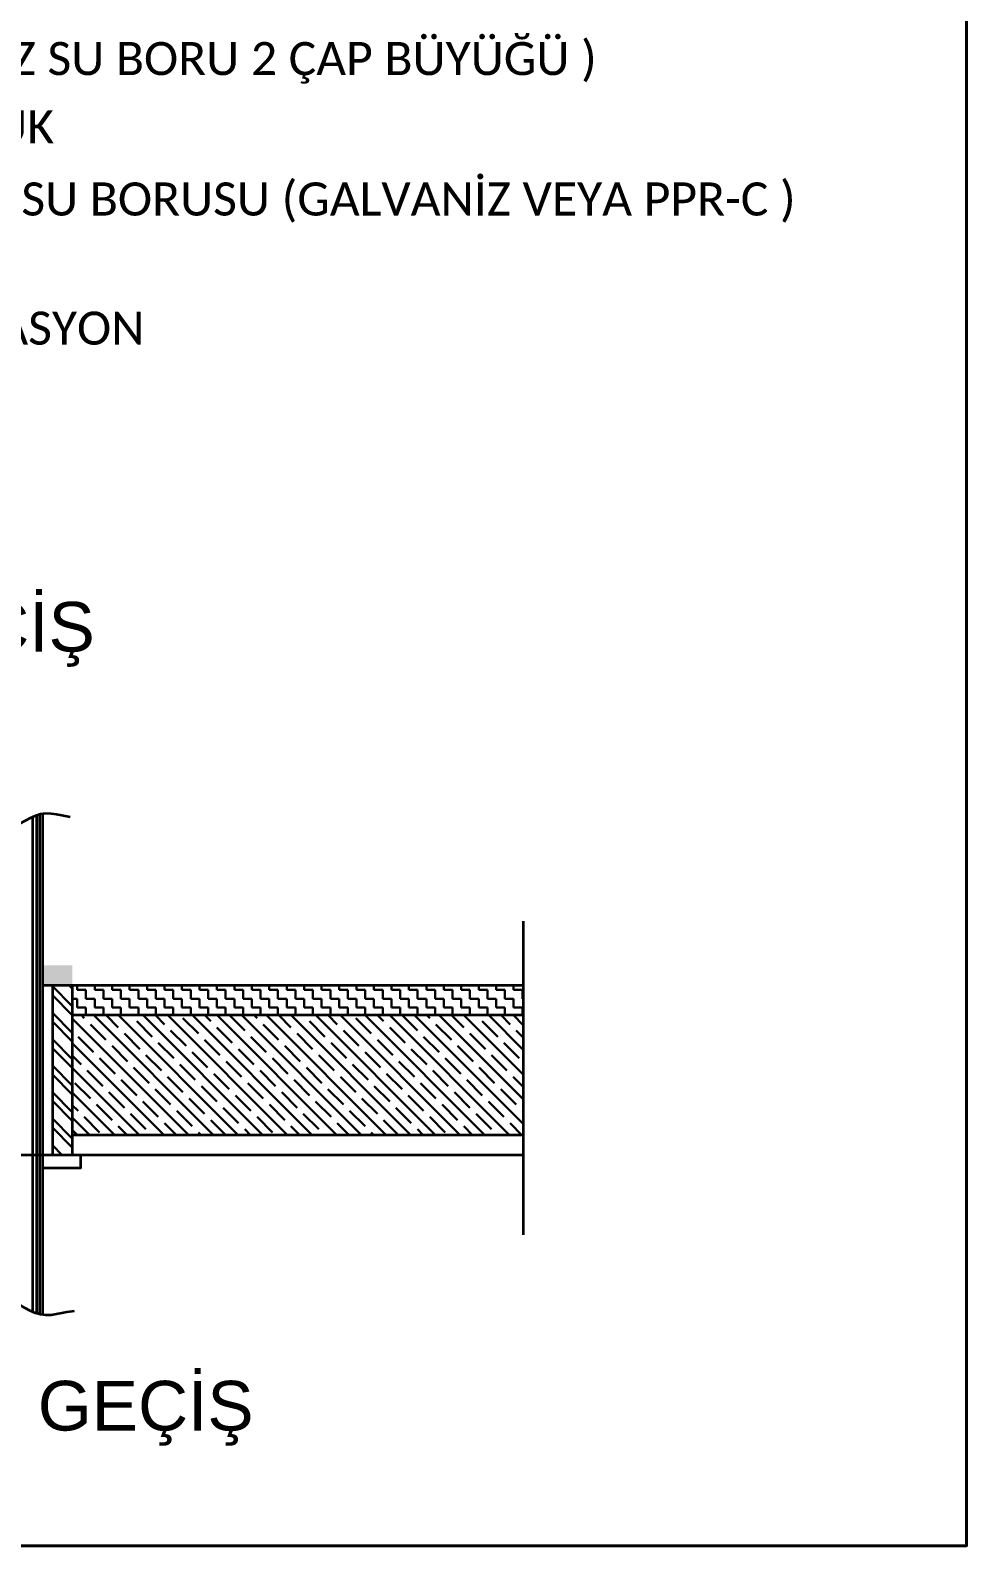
# Model space of a CAD drawing. Header units: centimetres. Extents: x 405464 to 563355, y 50011 to 66875.
# Drawn here: x 557114 to 557793, y 55713 to 56812 of the extents above; entities that cross this region are included whole.
import ezdxf

# ---------------------------------------------------------------- set-up
doc = ezdxf.new("R2010")
doc.units = ezdxf.units.CM
for name, color, linetype, lineweight in [('0-KRCN-SHT-DETAY-30', 131, 'Continuous', 30), ('0-KRCN-SHT-DETAY-35', 141, 'Continuous', 35), ('0-KRCN-SHT-DETAY-YAZI', 71, 'Continuous', 35), ('0-KRCN-SHT-DETAY-ÇERÇEVE', 71, 'Continuous', 40), ('0-KRCN-Z-ANTET', 71, 'Continuous', 30)]:
    doc.layers.add(name, color=color, linetype=linetype, lineweight=lineweight)
doc.styles.add('KATMAN YAZI STİLİ', font='calibri.ttf')
doc.styles.add('M', font='arial.ttf', dxfattribs={"width": 0.8, "height": 15})

# ---------------------------------------------------------------- blocks, each defined once
blk = doc.blocks.new('G$CE1EE70F4')
at = {"layer": '0-KRCN-SHT-DETAY-30', "ltscale": 0.4}
for p, q in [((443.93, -906.29, 108.46), (436.7, -899.06, 108.46)), ((443.93, -899.9, 108.46), (442.77, -898.74, 108.46)), ((445.73, -900.39, 108.46), (445.73, -898.74, 108.46)), ((448.9, -900.39, 108.46), (445.73, -900.39, 108.46)), ((448.9, -903.55, 108.46), (448.9, -900.39, 108.46)), ((452.06, -900.39, 108.46), (452.06, -898.74, 108.46)), ((455.22, -900.39, 108.46), (452.06, -900.39, 108.46)), ((455.22, -903.55, 108.46), (455.22, -900.39, 108.46)), ((458.39, -900.39, 108.46), (458.39, -898.74, 108.46)), ((461.55, -900.39, 108.46), (458.39, -900.39, 108.46)), ((461.55, -903.55, 108.46), (461.55, -900.39, 108.46)), ((464.72, -900.39, 108.46), (464.72, -898.74, 108.46)), ((467.88, -900.39, 108.46), (464.72, -900.39, 108.46)), ((467.88, -903.55, 108.46), (467.88, -900.39, 108.46)), ((471.04, -900.39, 108.46), (471.04, -898.74, 108.46)), ((474.21, -900.39, 108.46), (471.04, -900.39, 108.46)), ((474.21, -903.55, 108.46), (474.21, -900.39, 108.46)), ((477.37, -900.39, 108.46), (477.37, -898.74, 108.46)), ((480.54, -900.39, 108.46), (477.37, -900.39, 108.46)), ((480.54, -903.55, 108.46), (480.54, -900.39, 108.46)), ((483.7, -900.39, 108.46), (483.7, -898.74, 108.46)), ((486.86, -900.39, 108.46), (483.7, -900.39, 108.46)), ((486.86, -903.55, 108.46), (486.86, -900.39, 108.46)), ((490.03, -900.39, 108.46), (490.03, -898.74, 108.46)), ((493.19, -900.39, 108.46), (490.03, -900.39, 108.46)), ((493.19, -903.55, 108.46), (493.19, -900.39, 108.46)), ((496.36, -900.39, 108.46), (496.36, -898.74, 108.46)), ((499.52, -900.39, 108.46), (496.36, -900.39, 108.46)), ((499.52, -903.55, 108.46), (499.52, -900.39, 108.46)), ((502.68, -900.39, 108.46), (502.68, -898.74, 108.46)), ((505.85, -900.39, 108.46), (502.68, -900.39, 108.46)), ((505.85, -903.55, 108.46), (505.85, -900.39, 108.46)), ((509.01, -900.39, 108.46), (509.01, -898.74, 108.46)), ((512.18, -900.39, 108.46), (509.01, -900.39, 108.46)), ((512.18, -903.55, 108.46), (512.18, -900.39, 108.46)), ((515.34, -900.39, 108.46), (515.34, -898.74, 108.46)), ((518.5, -900.39, 108.46), (515.34, -900.39, 108.46)), ((518.5, -903.55, 108.46), (518.5, -900.39, 108.46)), ((521.67, -900.39, 108.46), (521.67, -898.74, 108.46)), ((524.83, -900.39, 108.46), (521.67, -900.39, 108.46)), ((524.83, -903.55, 108.46), (524.83, -900.39, 108.46)), ((528, -900.39, 108.46), (528, -898.74, 108.46)), ((531.16, -900.39, 108.46), (528, -900.39, 108.46)), ((531.16, -903.55, 108.46), (531.16, -900.39, 108.46)), ((534.32, -900.39, 108.46), (534.32, -898.74, 108.46)), ((537.49, -900.39, 108.46), (534.32, -900.39, 108.46)), ((537.49, -903.55, 108.46), (537.49, -900.39, 108.46)), ((540.65, -900.39, 108.46), (540.65, -898.74, 108.46)), ((543.82, -900.39, 108.46), (540.65, -900.39, 108.46)), ((543.82, -903.55, 108.46), (543.82, -900.39, 108.46)), ((546.98, -900.39, 108.46), (546.98, -898.74, 108.46)), ((550.14, -900.39, 108.46), (546.98, -900.39, 108.46)), ((550.14, -903.55, 108.46), (550.14, -900.39, 108.46)), ((553.31, -900.39, 108.46), (553.31, -898.74, 108.46)), ((556.47, -900.39, 108.46), (553.31, -900.39, 108.46)), ((556.47, -903.55, 108.46), (556.47, -900.39, 108.46)), ((559.64, -900.39, 108.46), (559.64, -898.74, 108.46)), ((562.8, -900.39, 108.46), (559.64, -900.39, 108.46)), ((562.8, -903.55, 108.46), (562.8, -900.39, 108.46)), ((565.96, -900.39, 108.46), (565.96, -898.74, 108.46)), ((569.13, -900.39, 108.46), (565.96, -900.39, 108.46)), ((569.13, -903.55, 108.46), (569.13, -900.39, 108.46)), ((572.29, -900.39, 108.46), (572.29, -898.74, 108.46)), ((575.46, -900.39, 108.46), (572.29, -900.39, 108.46)), ((575.46, -903.55, 108.46), (575.46, -900.39, 108.46)), ((578.62, -900.39, 108.46), (578.62, -898.74, 108.46)), ((581.79, -900.39, 108.46), (578.62, -900.39, 108.46)), ((581.79, -903.55, 108.46), (581.79, -900.39, 108.46)), ((584.95, -900.39, 108.46), (584.95, -898.74, 108.46)), ((588.11, -900.39, 108.46), (584.95, -900.39, 108.46)), ((588.11, -903.55, 108.46), (588.11, -900.39, 108.46)), ((591.28, -900.39, 108.46), (591.28, -898.74, 108.46)), ((594.44, -900.39, 108.46), (591.28, -900.39, 108.46)), ((594.44, -903.55, 108.46), (594.44, -900.39, 108.46)), ((597.61, -900.39, 108.46), (597.61, -898.74, 108.46)), ((600.77, -900.39, 108.46), (597.61, -900.39, 108.46)), ((600.77, -903.55, 108.46), (600.77, -900.39, 108.46)), ((603.93, -900.39, 108.46), (603.93, -898.74, 108.46)), ((607.1, -900.39, 108.46), (603.93, -900.39, 108.46)), ((607.1, -903.55, 108.46), (607.1, -900.39, 108.46)), ((443.93, -909.49, 108.46), (436.7, -902.25, 108.46)), ((445.73, -903.55, 108.46), (443.93, -903.55, 108.46)), ((445.73, -906.71, 108.46), (445.73, -903.55, 108.46)), ((452.06, -903.55, 108.46), (448.9, -903.55, 108.46)), ((452.06, -906.71, 108.46), (452.06, -903.55, 108.46)), ((458.39, -903.55, 108.46), (455.22, -903.55, 108.46)), ((458.39, -906.71, 108.46), (458.39, -903.55, 108.46)), ((464.72, -903.55, 108.46), (461.55, -903.55, 108.46)), ((464.72, -906.71, 108.46), (464.72, -903.55, 108.46)), ((471.04, -903.55, 108.46), (467.88, -903.55, 108.46)), ((471.04, -906.71, 108.46), (471.04, -903.55, 108.46)), ((477.37, -903.55, 108.46), (474.21, -903.55, 108.46)), ((477.37, -906.71, 108.46), (477.37, -903.55, 108.46)), ((483.7, -903.55, 108.46), (480.54, -903.55, 108.46)), ((483.7, -906.71, 108.46), (483.7, -903.55, 108.46)), ((490.03, -903.55, 108.46), (486.86, -903.55, 108.46)), ((490.03, -906.71, 108.46), (490.03, -903.55, 108.46)), ((496.36, -903.55, 108.46), (493.19, -903.55, 108.46)), ((496.36, -906.71, 108.46), (496.36, -903.55, 108.46)), ((502.68, -903.55, 108.46), (499.52, -903.55, 108.46)), ((502.68, -906.71, 108.46), (502.68, -903.55, 108.46)), ((509.01, -903.55, 108.46), (505.85, -903.55, 108.46)), ((509.01, -906.71, 108.46), (509.01, -903.55, 108.46)), ((515.34, -903.55, 108.46), (512.18, -903.55, 108.46)), ((515.34, -906.71, 108.46), (515.34, -903.55, 108.46)), ((521.67, -903.55, 108.46), (518.5, -903.55, 108.46)), ((521.67, -906.71, 108.46), (521.67, -903.55, 108.46)), ((528, -903.55, 108.46), (524.83, -903.55, 108.46)), ((528, -906.71, 108.46), (528, -903.55, 108.46)), ((534.32, -903.55, 108.46), (531.16, -903.55, 108.46)), ((534.32, -906.71, 108.46), (534.32, -903.55, 108.46)), ((540.65, -903.55, 108.46), (537.49, -903.55, 108.46)), ((540.65, -906.71, 108.46), (540.65, -903.55, 108.46)), ((546.98, -903.55, 108.46), (543.82, -903.55, 108.46)), ((546.98, -906.71, 108.46), (546.98, -903.55, 108.46)), ((553.31, -903.55, 108.46), (550.14, -903.55, 108.46)), ((553.31, -906.71, 108.46), (553.31, -903.55, 108.46)), ((559.64, -903.55, 108.46), (556.47, -903.55, 108.46)), ((559.64, -906.71, 108.46), (559.64, -903.55, 108.46)), ((565.96, -903.55, 108.46), (562.8, -903.55, 108.46)), ((565.96, -906.71, 108.46), (565.96, -903.55, 108.46)), ((572.29, -903.55, 108.46), (569.13, -903.55, 108.46)), ((572.29, -906.71, 108.46), (572.29, -903.55, 108.46)), ((578.62, -903.55, 108.46), (575.46, -903.55, 108.46)), ((578.62, -906.71, 108.46), (578.62, -903.55, 108.46)), ((584.95, -903.55, 108.46), (581.79, -903.55, 108.46)), ((584.95, -906.71, 108.46), (584.95, -903.55, 108.46)), ((591.28, -903.55, 108.46), (588.11, -903.55, 108.46)), ((591.28, -906.71, 108.46), (591.28, -903.55, 108.46)), ((597.61, -903.55, 108.46), (594.44, -903.55, 108.46)), ((597.61, -906.71, 108.46), (597.61, -903.55, 108.46)), ((603.93, -903.55, 108.46), (600.77, -903.55, 108.46)), ((603.93, -906.71, 108.46), (603.93, -903.55, 108.46)), ((607.37, -903.55, 108.46), (607.1, -903.55, 108.46)), ((443.93, -915.88, 108.46), (436.7, -908.65, 108.46)), ((486.15, -952.98, 108.46), (443.93, -910.77, 108.46)), ((448.9, -906.71, 108.46), (445.73, -906.71, 108.46)), ((448.26, -910.61, 108.46), (447.23, -909.58, 108.46)), ((448.9, -909.58, 108.46), (448.9, -906.71, 108.46)), ((495.1, -952.98, 108.46), (451.7, -909.58, 108.46)), ((455.22, -906.71, 108.46), (452.06, -906.71, 108.46)), ((455.22, -909.58, 108.46), (455.22, -906.71, 108.46)), ((460.56, -913.97, 108.46), (456.18, -909.58, 108.46)), ((461.55, -906.71, 108.46), (458.39, -906.71, 108.46)), ((504.05, -952.98, 108.46), (460.65, -909.58, 108.46)), ((461.55, -909.58, 108.46), (461.55, -906.71, 108.46)), ((467.88, -906.71, 108.46), (464.72, -906.71, 108.46)), ((472.87, -917.33, 108.46), (467.28, -911.73, 108.46)), ((467.88, -909.58, 108.46), (467.88, -906.71, 108.46)), ((512.99, -952.98, 108.46), (469.6, -909.58, 108.46)), ((474.21, -906.71, 108.46), (471.04, -906.71, 108.46)), ((477.34, -912.85, 108.46), (474.08, -909.58, 108.46)), ((474.21, -909.58, 108.46), (474.21, -906.71, 108.46)), ((480.54, -906.71, 108.46), (477.37, -906.71, 108.46)), ((521.94, -952.98, 108.46), (478.55, -909.58, 108.46)), ((480.54, -909.58, 108.46), (480.54, -906.71, 108.46)), ((486.86, -906.71, 108.46), (483.7, -906.71, 108.46)), ((489.65, -916.21, 108.46), (484.06, -910.61, 108.46)), ((486.86, -909.58, 108.46), (486.86, -906.71, 108.46)), ((530.89, -952.98, 108.46), (487.5, -909.58, 108.46)), ((493.19, -906.71, 108.46), (490.03, -906.71, 108.46)), ((494.12, -911.73, 108.46), (491.98, -909.58, 108.46)), ((493.19, -909.58, 108.46), (493.19, -906.71, 108.46)), ((499.52, -906.71, 108.46), (496.36, -906.71, 108.46)), ((539.84, -952.98, 108.46), (496.45, -909.58, 108.46)), ((499.52, -909.58, 108.46), (499.52, -906.71, 108.46)), ((506.43, -915.09, 108.46), (500.92, -909.58, 108.46)), ((505.85, -906.71, 108.46), (502.68, -906.71, 108.46)), ((548.79, -952.98, 108.46), (505.4, -909.58, 108.46)), ((505.85, -909.58, 108.46), (505.85, -906.71, 108.46)), ((512.18, -906.71, 108.46), (509.01, -906.71, 108.46)), ((510.9, -910.61, 108.46), (509.87, -909.58, 108.46)), ((512.18, -909.58, 108.46), (512.18, -906.71, 108.46)), ((557.74, -952.98, 108.46), (514.35, -909.58, 108.46)), ((518.5, -906.71, 108.46), (515.34, -906.71, 108.46)), ((518.5, -909.58, 108.46), (518.5, -906.71, 108.46)), ((523.21, -913.97, 108.46), (518.82, -909.58, 108.46)), ((524.83, -906.71, 108.46), (521.67, -906.71, 108.46)), ((566.69, -952.98, 108.46), (523.3, -909.58, 108.46)), ((524.83, -909.58, 108.46), (524.83, -906.71, 108.46)), ((531.16, -906.71, 108.46), (528, -906.71, 108.46)), ((535.51, -917.33, 108.46), (529.92, -911.73, 108.46)), ((531.16, -909.58, 108.46), (531.16, -906.71, 108.46)), ((575.64, -952.98, 108.46), (532.25, -909.58, 108.46)), ((537.49, -906.71, 108.46), (534.32, -906.71, 108.46)), ((539.99, -912.85, 108.46), (536.72, -909.58, 108.46)), ((537.49, -909.58, 108.46), (537.49, -906.71, 108.46)), ((543.82, -906.71, 108.46), (540.65, -906.71, 108.46)), ((584.59, -952.98, 108.46), (541.2, -909.58, 108.46)), ((543.82, -909.58, 108.46), (543.82, -906.71, 108.46)), ((552.29, -916.21, 108.46), (546.7, -910.61, 108.46)), ((550.14, -906.71, 108.46), (546.98, -906.71, 108.46)), ((550.14, -909.58, 108.46), (550.14, -906.71, 108.46)), ((593.54, -952.98, 108.46), (550.15, -909.58, 108.46)), ((556.47, -906.71, 108.46), (553.31, -906.71, 108.46)), ((556.77, -911.73, 108.46), (554.62, -909.58, 108.46)), ((556.47, -909.58, 108.46), (556.47, -906.71, 108.46)), ((602.49, -952.98, 108.46), (559.09, -909.58, 108.46)), ((562.8, -906.71, 108.46), (559.64, -906.71, 108.46)), ((562.8, -909.58, 108.46), (562.8, -906.71, 108.46)), ((569.07, -915.09, 108.46), (563.57, -909.58, 108.46)), ((569.13, -906.71, 108.46), (565.96, -906.71, 108.46)), ((607.37, -948.91, 108.46), (568.04, -909.58, 108.46)), ((569.13, -909.58, 108.46), (569.13, -906.71, 108.46)), ((575.46, -906.71, 108.46), (572.29, -906.71, 108.46)), ((573.55, -910.61, 108.46), (572.52, -909.58, 108.46)), ((575.46, -909.58, 108.46), (575.46, -906.71, 108.46)), ((607.37, -939.96, 108.46), (576.99, -909.58, 108.46)), ((581.79, -906.71, 108.46), (578.62, -906.71, 108.46)), ((585.85, -913.97, 108.46), (581.47, -909.58, 108.46)), ((581.79, -909.58, 108.46), (581.79, -906.71, 108.46)), ((588.11, -906.71, 108.46), (584.95, -906.71, 108.46)), ((607.37, -931.01, 108.46), (585.94, -909.58, 108.46)), ((588.11, -909.58, 108.46), (588.11, -906.71, 108.46)), ((594.44, -906.71, 108.46), (591.28, -906.71, 108.46)), ((598.16, -917.33, 108.46), (592.57, -911.73, 108.46)), ((594.44, -909.58, 108.46), (594.44, -906.71, 108.46)), ((607.37, -922.06, 108.46), (594.89, -909.58, 108.46)), ((600.77, -906.71, 108.46), (597.61, -906.71, 108.46)), ((602.63, -912.85, 108.46), (599.37, -909.58, 108.46)), ((600.77, -909.58, 108.46), (600.77, -906.71, 108.46)), ((607.37, -913.11, 108.46), (603.84, -909.58, 108.46)), ((607.1, -906.71, 108.46), (603.93, -906.71, 108.46)), ((607.1, -909.58, 108.46), (607.1, -906.71, 108.46)), ((443.93, -919.08, 108.46), (436.7, -911.84, 108.46)), ((456.09, -918.45, 108.46), (450.5, -912.85, 108.46)), ((468.39, -921.8, 108.46), (462.8, -916.21, 108.46)), ((485.17, -920.68, 108.46), (479.58, -915.09, 108.46)), ((501.95, -919.56, 108.46), (496.36, -913.97, 108.46)), ((518.73, -918.45, 108.46), (513.14, -912.85, 108.46)), ((531.04, -921.8, 108.46), (525.45, -916.21, 108.46)), ((547.82, -920.68, 108.46), (542.23, -915.09, 108.46)), ((564.6, -919.56, 108.46), (559.01, -913.97, 108.46)), ((581.38, -918.45, 108.46), (575.79, -912.85, 108.46)), ((593.68, -921.8, 108.46), (588.09, -916.21, 108.46)), ((607.37, -917.59, 108.46), (604.87, -915.09, 108.46)), ((443.93, -925.47, 108.46), (436.7, -918.24, 108.46)), ((443.93, -928.66, 108.46), (436.7, -921.43, 108.46)), ((477.2, -952.98, 108.46), (443.93, -919.71, 108.46)), ((451.62, -922.92, 108.46), (446.02, -917.33, 108.46)), ((463.92, -926.28, 108.46), (458.33, -920.68, 108.46)), ((480.7, -925.16, 108.46), (475.11, -919.56, 108.46)), ((497.48, -924.04, 108.46), (491.89, -918.45, 108.46)), ((509.79, -927.39, 108.46), (504.19, -921.8, 108.46)), ((514.26, -922.92, 108.46), (508.67, -917.33, 108.46)), ((526.57, -926.28, 108.46), (520.97, -920.68, 108.46)), ((543.34, -925.16, 108.46), (537.75, -919.56, 108.46)), ((560.12, -924.04, 108.46), (554.53, -918.45, 108.46)), ((572.43, -927.39, 108.46), (566.84, -921.8, 108.46)), ((576.9, -922.92, 108.46), (571.31, -917.33, 108.46)), ((589.21, -926.28, 108.46), (583.62, -920.68, 108.46)), ((605.99, -925.16, 108.46), (600.4, -919.56, 108.46)), ((443.93, -935.06, 108.46), (436.7, -927.82, 108.46)), ((447.14, -927.39, 108.46), (443.93, -924.19, 108.46)), ((459.45, -930.75, 108.46), (453.85, -925.16, 108.46)), ((476.23, -929.63, 108.46), (470.63, -924.04, 108.46)), ((488.53, -932.99, 108.46), (482.94, -927.39, 108.46)), ((493.01, -928.51, 108.46), (487.41, -922.92, 108.46)), ((505.31, -931.87, 108.46), (499.72, -926.28, 108.46)), ((522.09, -930.75, 108.46), (516.5, -925.16, 108.46)), ((538.87, -929.63, 108.46), (533.28, -924.04, 108.46)), ((551.18, -932.99, 108.46), (545.58, -927.39, 108.46)), ((555.65, -928.51, 108.46), (550.06, -922.92, 108.46)), ((567.96, -931.87, 108.46), (562.36, -926.28, 108.46)), ((584.74, -930.75, 108.46), (579.14, -925.16, 108.46)), ((601.51, -929.63, 108.46), (595.92, -924.04, 108.46)), ((443.93, -938.25, 108.46), (436.7, -931.02, 108.46)), ((468.25, -952.98, 108.46), (443.93, -928.66, 108.46)), ((454.97, -935.23, 108.46), (449.38, -929.63, 108.46)), ((467.28, -938.58, 108.46), (461.68, -932.99, 108.46)), ((471.75, -934.11, 108.46), (466.16, -928.51, 108.46)), ((484.06, -937.46, 108.46), (478.46, -931.87, 108.46)), ((500.84, -936.34, 108.46), (495.24, -930.75, 108.46)), ((517.62, -935.23, 108.46), (512.02, -929.63, 108.46)), ((529.92, -938.58, 108.46), (524.33, -932.99, 108.46)), ((534.4, -934.11, 108.46), (528.8, -928.51, 108.46)), ((546.7, -937.46, 108.46), (541.11, -931.87, 108.46)), ((563.48, -936.34, 108.46), (557.89, -930.75, 108.46)), ((580.26, -935.23, 108.46), (574.67, -929.63, 108.46)), ((592.57, -938.58, 108.46), (586.97, -932.99, 108.46)), ((597.04, -934.11, 108.46), (591.45, -928.51, 108.46)), ((607.37, -935.49, 108.46), (603.75, -931.87, 108.46)), ((443.93, -944.64, 108.46), (436.7, -937.41, 108.46)), ((459.3, -952.98, 108.46), (443.93, -937.61, 108.46)), ((450.5, -939.7, 108.46), (444.9, -934.11, 108.46)), ((462.8, -943.06, 108.46), (457.21, -937.46, 108.46)), ((479.58, -941.94, 108.46), (473.99, -936.34, 108.46)), ((496.36, -940.82, 108.46), (490.77, -935.23, 108.46)), ((508.67, -944.17, 108.46), (503.07, -938.58, 108.46)), ((513.14, -939.7, 108.46), (507.55, -934.11, 108.46)), ((525.45, -943.06, 108.46), (519.85, -937.46, 108.46)), ((542.23, -941.94, 108.46), (536.63, -936.34, 108.46)), ((559.01, -940.82, 108.46), (553.41, -935.23, 108.46)), ((571.31, -944.17, 108.46), (565.72, -938.58, 108.46)), ((575.79, -939.7, 108.46), (570.19, -934.11, 108.46)), ((588.09, -943.06, 108.46), (582.5, -937.46, 108.46)), ((604.87, -941.94, 108.46), (599.28, -936.34, 108.46)), ((443.93, -947.84, 108.46), (436.7, -940.61, 108.46)), ((446.02, -944.17, 108.46), (443.93, -942.09, 108.46)), ((458.33, -947.53, 108.46), (452.73, -941.94, 108.46)), ((475.11, -946.41, 108.46), (469.51, -940.82, 108.46)), ((487.41, -949.77, 108.46), (481.82, -944.17, 108.46)), ((491.89, -945.29, 108.46), (486.29, -939.7, 108.46)), ((504.19, -948.65, 108.46), (498.6, -943.06, 108.46)), ((520.97, -947.53, 108.46), (515.38, -941.94, 108.46)), ((537.75, -946.41, 108.46), (532.16, -940.82, 108.46)), ((550.06, -949.77, 108.46), (544.46, -944.17, 108.46)), ((554.53, -945.29, 108.46), (548.94, -939.7, 108.46)), ((566.84, -948.65, 108.46), (561.24, -943.06, 108.46)), ((583.62, -947.53, 108.46), (578.02, -941.94, 108.46)), ((600.4, -946.41, 108.46), (594.8, -940.82, 108.46)), ((607.37, -944.44, 108.46), (607.11, -944.17, 108.46)), ((443.93, -954.23, 108.46), (436.7, -947, 108.46)), ((443.93, -957.43, 108.46), (436.7, -950.2, 108.46)), ((450.35, -952.98, 108.46), (443.93, -946.56, 108.46)), ((453.85, -952.01, 108.46), (448.26, -946.41, 108.46)), ((463.77, -952.98, 108.46), (460.56, -949.77, 108.46)), ((470.63, -950.89, 108.46), (465.04, -945.29, 108.46)), ((481.67, -952.98, 108.46), (477.34, -948.65, 108.46)), ((499.57, -952.98, 108.46), (494.12, -947.53, 108.46)), ((516.5, -952.01, 108.46), (510.9, -946.41, 108.46)), ((526.42, -952.98, 108.46), (523.21, -949.77, 108.46)), ((533.28, -950.89, 108.46), (527.68, -945.29, 108.46)), ((544.32, -952.98, 108.46), (539.99, -948.65, 108.46)), ((562.22, -952.98, 108.46), (556.77, -947.53, 108.46)), ((579.14, -952.01, 108.46), (573.55, -946.41, 108.46)), ((589.06, -952.98, 108.46), (585.85, -949.77, 108.46)), ((595.92, -950.89, 108.46), (590.33, -945.29, 108.46)), ((606.96, -952.98, 108.46), (602.63, -948.65, 108.46)), ((445.88, -952.98, 108.46), (443.93, -951.04, 108.46)), ((490.62, -952.98, 108.46), (489.65, -952.01, 108.46)), ((508.52, -952.98, 108.46), (506.43, -950.89, 108.46)), ((553.27, -952.98, 108.46), (552.29, -952.01, 108.46)), ((571.16, -952.98, 108.46), (569.07, -950.89, 108.46)), ((440.32, -960.21, 108.46), (436.7, -956.59, 108.46)), ((437.13, -960.21, 108.46), (436.7, -959.79, 108.46))]:
    blk.add_line(p, q, dxfattribs=at)
at = {"layer": '0-KRCN-SHT-DETAY-35', "color": 2}
for p, q in [((429.47, -837.73, 108.46), (429.47, -1017, 108.46)), ((430.92, -837.13, 108.46), (430.92, -1017.6, 108.46)), ((432, -836.8, 108.46), (432, -1017.93, 108.46)), ((433.09, -836.58, 108.46), (433.09, -1018.15, 108.46)), ((607.37, -875.45, 108.46), (607.37, -989.13, 108.46)), ((607.37, -898.74, 108.46), (433.09, -898.74, 108.46)), ((436.7, -898.74, 108.46), (436.7, -960.21, 108.46)), ((443.93, -898.74, 108.46), (443.93, -960.21, 108.46)), ((607.37, -909.58, 108.46), (443.93, -909.58, 108.46)), ((607.37, -952.98, 108.46), (443.93, -952.98, 108.46)), ((607.37, -960.21, 108.46), (443.93, -960.21, 108.46))]:
    blk.add_line(p, q, dxfattribs=at)
at = {"layer": '0-KRCN-SHT-DETAY-35', "color": 2, "elevation": 108.46, "flags": 128}
for points in [[(443.18, -837.73), (441.98, -837.54), (440.14, -837.17), (438.24, -836.8), (436.31, -836.53), (434.37, -836.45), (432.45, -836.67), (430.56, -837.23), (428.7, -838.07), (426.87, -839.07), (425.05, -840.11), (423.23, -841.09), (421.42, -841.87), (419.61, -842.36), (417.78, -842.42), (415.9, -842.02), (413.83, -841.34), (411.38, -840.63), (408.37, -840.14), (404.62, -840.12), (399.96, -840.82), (396.34, -841.87)], [(444.58, -1016.86), (443.75, -1016.91), (441.98, -1017.18), (440.14, -1017.56), (438.24, -1017.93), (436.31, -1018.2), (434.37, -1018.28), (432.45, -1018.06), (430.56, -1017.49), (428.7, -1016.65), (426.87, -1015.66), (425.05, -1014.61), (423.23, -1013.64), (421.42, -1012.86), (419.61, -1012.37), (417.78, -1012.3), (415.9, -1012.71), (413.83, -1013.39), (411.38, -1014.1), (408.37, -1014.59), (404.62, -1014.61), (399.96, -1013.91), (395.31, -1012.55)]]:
    blk.add_lwpolyline(points, dxfattribs=at)
at = {"layer": '0-KRCN-SHT-DETAY-35', "color": 2, "elevation": 108.46}
blk.add_lwpolyline([(433.09, -964.9), (447.04, -964.9), (447.04, -960.21), (395.5, -960.21), (395.5, -964.9), (411.39, -964.9)], dxfattribs=at)
at = {"layer": '0-KRCN-SHT-DETAY-35', "color": 2}
blk.add_solid([(443.93, -891.5, 108.46), (433.09, -891.5, 108.46), (443.93, -898.74, 108.46), (433.09, -898.74, 108.46)], dxfattribs=at)
at = {"layer": '0-KRCN-SHT-DETAY-ÇERÇEVE'}
blk.add_lwpolyline([(768.18, 0), (768.18, -1101.82), (0, -1101.82), (0, 0)], close=True, dxfattribs=at)
at = {"layer": '0-KRCN-SHT-DETAY-YAZI', "style": 'KATMAN YAZI STİLİ'}
for s, p in [('( TEMİZ SU BORU 2 ÇAP BÜYÜĞÜ )', (373.1, -568.8, 108.46)), ('KAUÇUK', (373.1, -593.52, 108.46)), ('TEMiZ SU BORUSU (GALVANİZ VEYA PPR-C )', (373.96, -619.7, 108.46)), ('DİLATASYON', (373.1, -666.51, 108.46))]:
    blk.add_text(s, height=12, dxfattribs=at).set_placement(p)
at = {"layer": '0-KRCN-Z-ANTET', "style": 'M'}
for s, p in [('DİLATASYONDAN GEÇİŞ', (154.5, -777.74, 108.46)), ('DÖŞEMEDEN GEÇİŞ', (262.39, -1060.07, 108.46))]:
    blk.add_text(s, height=18, dxfattribs=at).set_placement(p)
blk = doc.blocks.new('*U212')
at = {"layer": '0-KRCN-SHT-DETAY-ÇERÇEVE', "xscale": 2, "yscale": 2, "zscale": 2}
blk.add_blockref('G$CE1EE70F4', (0, 0), dxfattribs=at)

msp = doc.modelspace()

# ---------------------------------------------------------------- block references
at = {"layer": '0-KRCN-SHT-DETAY-ÇERÇEVE'}
msp.add_blockref('*U212', (556256.3, 57916.7), dxfattribs=at)

doc.saveas('drawing.dxf')
